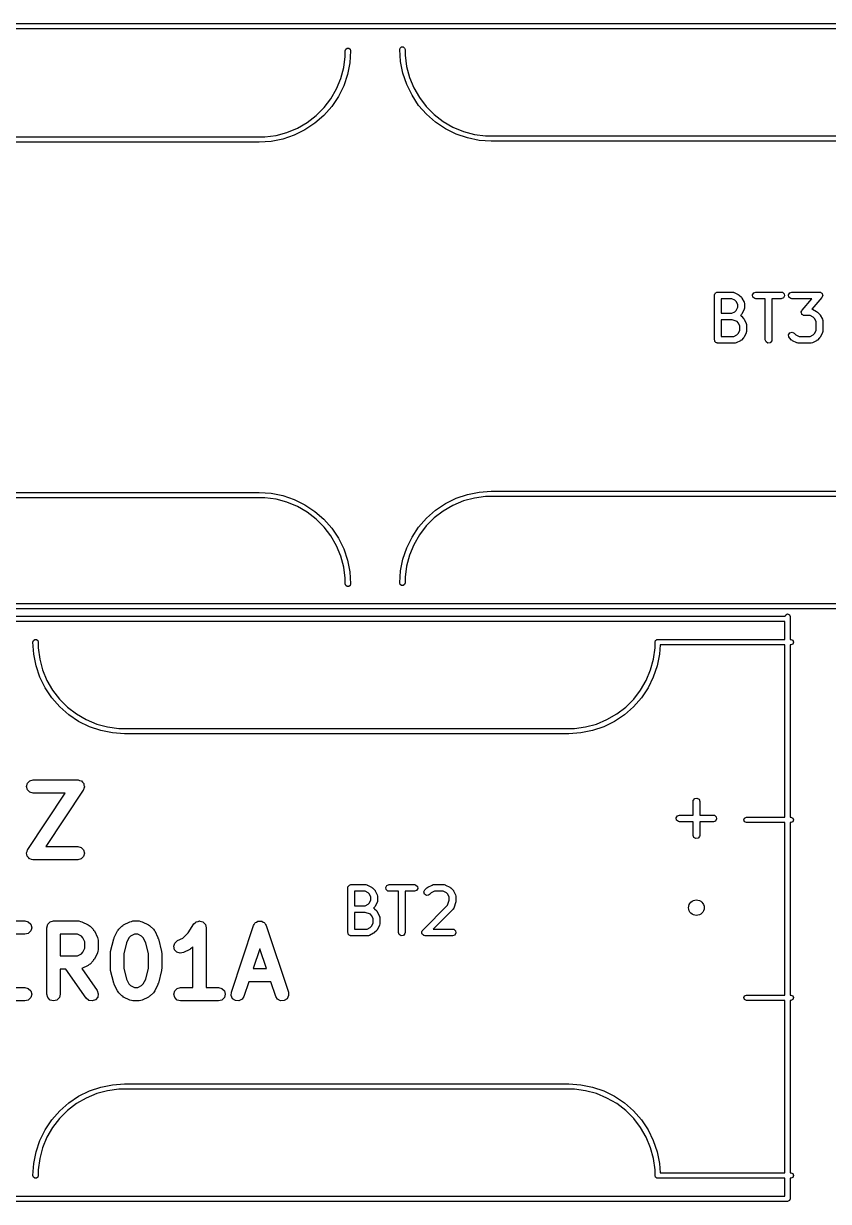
# Model space of a CAD drawing. Extents: x 0.02 to 2.37, y 0.01 to 1.59.
# Drawn here: x 0.753 to 1.466, y 0.54 to 1.583 of the extents above; entities that cross this region are included whole.
import ezdxf

# ---------------------------------------------------------------- set-up
doc = ezdxf.new("R2010")
doc.units = 0
doc.header["$MEASUREMENT"] = 0
doc.layers.add('BLACK', color=7, linetype='CONTINUOUS')

msp = doc.modelspace()

# ---------------------------------------------------------------- linework, layer by layer
at = {"layer": 'BLACK', "linetype": 'CONTINUOUS'}
for p, q in [((0.3475, 1.5833), (1.7525, 1.5833)), ((1.7524, 1.5785), (0.3476, 1.5785)), ((1.0379, 1.5592), (1.0384, 1.5606)), ((1.0379, 1.5542), (1.0379, 1.5592)), ((1.0384, 1.5606), (1.0395, 1.5615)), ((1.0395, 1.5615), (1.041, 1.5615)), ((1.041, 1.5615), (1.0422, 1.5606)), ((1.0426, 1.5592), (1.0419, 1.5486)), ((1.0422, 1.5606), (1.0426, 1.5592)), ((1.0861, 1.5602), (1.0865, 1.5616)), ((1.0868, 1.5496), (1.0861, 1.5602)), ((1.0865, 1.5616), (1.0877, 1.5625)), ((1.0877, 1.5625), (1.0892, 1.5625)), ((1.0892, 1.5625), (1.0904, 1.5616)), ((1.0904, 1.5616), (1.0908, 1.5602)), ((1.0908, 1.5602), (1.0908, 1.5552)), ((1.0908, 1.5552), (1.0921, 1.5453)), ((1.0366, 1.5443), (1.0379, 1.5542)), ((1.0419, 1.5486), (1.0399, 1.5382)), ((1.0889, 1.5392), (1.0868, 1.5496)), ((1.0921, 1.5453), (1.0947, 1.5356)), ((1.0302, 1.5254), (1.034, 1.5346)), ((1.034, 1.5346), (1.0366, 1.5443)), ((1.0399, 1.5382), (1.0365, 1.5282)), ((1.0923, 1.5292), (1.0889, 1.5392)), ((1.0947, 1.5356), (1.0985, 1.5264)), ((1.0252, 1.5167), (1.0302, 1.5254)), ((1.0365, 1.5282), (1.0318, 1.5187)), ((1.097, 1.5197), (1.0923, 1.5292)), ((1.0985, 1.5264), (1.1035, 1.5177)), ((1.0191, 1.5088), (1.0252, 1.5167)), ((1.0318, 1.5187), (1.0259, 1.5098)), ((1.1028, 1.5108), (1.097, 1.5197)), ((1.1035, 1.5177), (1.1096, 1.5098)), ((1.012, 1.5017), (1.0191, 1.5088)), ((1.0259, 1.5098), (1.0189, 1.5019)), ((1.1098, 1.5029), (1.1028, 1.5108)), ((1.1096, 1.5098), (1.1167, 1.5027)), ((1.1178, 1.4959), (1.1098, 1.5029)), ((1.1167, 1.5027), (1.1247, 1.4966)), ((0.9954, 1.4906), (1.0041, 1.4956)), ((1.0109, 1.4949), (1.0021, 1.489)), ((1.0041, 1.4956), (1.012, 1.5017)), ((1.0189, 1.5019), (1.0109, 1.4949)), ((1.1266, 1.49), (1.1178, 1.4959)), ((1.1247, 1.4966), (1.1333, 1.4916)), ((0.5678, 1.4828), (0.9615, 1.4828)), ((0.9615, 1.4828), (0.9665, 1.4828)), ((0.9665, 1.4828), (0.9765, 1.4841)), ((0.9765, 1.4841), (0.9861, 1.4867)), ((0.9926, 1.4843), (0.9825, 1.4809)), ((0.9861, 1.4867), (0.9954, 1.4906)), ((1.0021, 1.489), (0.9926, 1.4843)), ((1.1362, 1.4853), (1.1266, 1.49)), ((1.1333, 1.4916), (1.1426, 1.4877)), ((1.1462, 1.4819), (1.1362, 1.4853)), ((1.1426, 1.4877), (1.1523, 1.4851)), ((1.1566, 1.4798), (1.1462, 1.4819)), ((1.1523, 1.4851), (1.1622, 1.4838)), ((1.1622, 1.4838), (1.1672, 1.4838)), ((1.1672, 1.4838), (1.5609, 1.4838)), ((0.9615, 1.4781), (0.5678, 1.4781)), ((0.9721, 1.4788), (0.9615, 1.4781)), ((0.9825, 1.4809), (0.9721, 1.4788)), ((1.1672, 1.4791), (1.1566, 1.4798)), ((1.5609, 1.4791), (1.1672, 1.4791)), ((1.365, 1.343), (1.3651, 1.3431)), ((1.3651, 1.3428), (1.365, 1.343)), ((1.365, 1.3425), (1.3651, 1.3428)), ((1.365, 1.3031), (1.365, 1.3425)), ((1.3651, 1.3431), (1.3652, 1.3435)), ((1.3652, 1.3435), (1.3657, 1.3441)), ((1.3657, 1.3441), (1.366, 1.3447)), ((1.366, 1.3447), (1.3663, 1.3448)), ((1.3663, 1.3448), (1.3665, 1.345)), ((1.3665, 1.345), (1.3672, 1.3452)), ((1.3672, 1.3452), (1.3679, 1.3454)), ((1.3679, 1.3454), (1.3811, 1.3454)), ((1.3804, 1.3395), (1.3709, 1.3395)), ((1.3709, 1.3395), (1.3709, 1.3267)), ((1.3831, 1.3382), (1.3804, 1.3395)), ((1.3811, 1.3454), (1.3821, 1.3452)), ((1.3821, 1.3452), (1.3822, 1.3451)), ((1.3822, 1.3451), (1.3824, 1.3451)), ((1.3824, 1.3451), (1.3861, 1.3432)), ((1.3843, 1.337), (1.3831, 1.3382)), ((1.3856, 1.3343), (1.3843, 1.337)), ((1.3861, 1.3432), (1.3868, 1.3427)), ((1.3868, 1.3427), (1.3869, 1.3427)), ((1.3869, 1.3427), (1.3888, 1.3408)), ((1.3888, 1.3408), (1.3893, 1.3401)), ((1.3893, 1.3401), (1.3893, 1.34)), ((1.3893, 1.34), (1.3912, 1.3363)), ((1.3912, 1.3363), (1.3915, 1.3353)), ((1.3988, 1.343), (1.3998, 1.3447)), ((1.3991, 1.341), (1.3988, 1.343)), ((1.4007, 1.3397), (1.3991, 1.341)), ((1.3998, 1.3447), (1.4017, 1.3454)), ((1.4017, 1.3395), (1.4007, 1.3397)), ((1.4017, 1.3454), (1.4242, 1.3454)), ((1.41, 1.3395), (1.4017, 1.3395)), ((1.41, 1.3031), (1.41, 1.3395)), ((1.4242, 1.3395), (1.4159, 1.3395)), ((1.4159, 1.3395), (1.4159, 1.3031)), ((1.4242, 1.3454), (1.4252, 1.3452)), ((1.4261, 1.3402), (1.4242, 1.3395)), ((1.4252, 1.3452), (1.4267, 1.3439)), ((1.4271, 1.342), (1.4261, 1.3402)), ((1.4267, 1.3439), (1.4271, 1.342)), ((1.4307, 1.343), (1.4317, 1.3447)), ((1.431, 1.341), (1.4307, 1.343)), ((1.4325, 1.3397), (1.431, 1.341)), ((1.4317, 1.3447), (1.4336, 1.3454)), ((1.4336, 1.3395), (1.4325, 1.3397)), ((1.4336, 1.3454), (1.4579, 1.3454)), ((1.4514, 1.3395), (1.4336, 1.3395)), ((1.4426, 1.3294), (1.4514, 1.3395)), ((1.4602, 1.3405), (1.4512, 1.3303)), ((1.4579, 1.3454), (1.4584, 1.3453)), ((1.4584, 1.3453), (1.4585, 1.3454)), ((1.4585, 1.3454), (1.4586, 1.3453)), ((1.4586, 1.3453), (1.4589, 1.3452)), ((1.4589, 1.3452), (1.4596, 1.3447)), ((1.4596, 1.3447), (1.4602, 1.3443)), ((1.4602, 1.3443), (1.4603, 1.3441)), ((1.4604, 1.3413), (1.4602, 1.3405)), ((1.4603, 1.3441), (1.4605, 1.3439)), ((1.4608, 1.342), (1.4604, 1.3413)), ((1.4605, 1.3439), (1.4606, 1.3432)), ((1.4606, 1.3432), (1.4609, 1.3424)), ((1.4609, 1.3424), (1.4608, 1.3422)), ((1.4608, 1.3422), (1.4608, 1.342)), ((1.3709, 1.3267), (1.3804, 1.3267)), ((1.3804, 1.3267), (1.3831, 1.328)), ((1.3831, 1.328), (1.3843, 1.3292)), ((1.3843, 1.3292), (1.3856, 1.3319)), ((1.3856, 1.3319), (1.3856, 1.3343)), ((1.3888, 1.3254), (1.3879, 1.3245)), ((1.3893, 1.3261), (1.3888, 1.3254)), ((1.3888, 1.3254), (1.3888, 1.3254)), ((1.3912, 1.3299), (1.3893, 1.3261)), ((1.3913, 1.3302), (1.3912, 1.3301)), ((1.3912, 1.3301), (1.3912, 1.3299)), ((1.3915, 1.3312), (1.3913, 1.3302)), ((1.3915, 1.3353), (1.3915, 1.3351)), ((1.3915, 1.3351), (1.3915, 1.335)), ((1.3915, 1.335), (1.3915, 1.3312)), ((1.4419, 1.328), (1.4423, 1.3287)), ((1.4419, 1.3277), (1.4419, 1.328)), ((1.4419, 1.3275), (1.4419, 1.3277)), ((1.4421, 1.3268), (1.4419, 1.3275)), ((1.4423, 1.326), (1.4421, 1.3268)), ((1.4423, 1.3287), (1.4426, 1.3294)), ((1.4424, 1.3258), (1.4423, 1.326)), ((1.4425, 1.3256), (1.4424, 1.3258)), ((1.4432, 1.3252), (1.4425, 1.3256)), ((1.4512, 1.3303), (1.4514, 1.3302)), ((1.4514, 1.3302), (1.4516, 1.3301)), ((1.4516, 1.3301), (1.4518, 1.3301)), ((1.4518, 1.3301), (1.4555, 1.3282)), ((1.4555, 1.3282), (1.4562, 1.3277)), ((1.4562, 1.3277), (1.4563, 1.3277)), ((1.4563, 1.3277), (1.4581, 1.3258)), ((1.4581, 1.3258), (1.4587, 1.3251)), ((1.3806, 1.3208), (1.3709, 1.3208)), ((1.3709, 1.3208), (1.3709, 1.306)), ((1.3851, 1.3193), (1.3806, 1.3208)), ((1.3861, 1.3182), (1.3851, 1.3193)), ((1.3875, 1.3155), (1.3861, 1.3182)), ((1.3875, 1.3113), (1.3875, 1.3155)), ((1.3879, 1.3245), (1.3885, 1.3242)), ((1.3885, 1.3242), (1.3886, 1.324)), ((1.3886, 1.324), (1.3888, 1.3239)), ((1.3888, 1.3239), (1.3907, 1.3221)), ((1.3907, 1.3221), (1.3912, 1.3213)), ((1.3912, 1.3213), (1.3912, 1.3213)), ((1.3912, 1.3213), (1.3931, 1.3175)), ((1.3931, 1.3175), (1.3934, 1.3166)), ((1.3934, 1.3166), (1.3933, 1.3164)), ((1.3933, 1.3164), (1.3934, 1.3162)), ((1.3934, 1.3162), (1.3934, 1.3106)), ((1.4438, 1.3247), (1.4432, 1.3252)), ((1.4441, 1.3246), (1.4438, 1.3247)), ((1.4442, 1.3246), (1.4441, 1.3246)), ((1.4444, 1.3246), (1.4442, 1.3246)), ((1.4448, 1.3245), (1.4444, 1.3246)), ((1.4497, 1.3245), (1.4448, 1.3245)), ((1.4524, 1.3232), (1.4497, 1.3245)), ((1.4536, 1.322), (1.4524, 1.3232)), ((1.455, 1.3193), (1.4536, 1.322)), ((1.455, 1.3113), (1.455, 1.3193)), ((1.4587, 1.3251), (1.4587, 1.325)), ((1.4587, 1.325), (1.4606, 1.3213)), ((1.4606, 1.3213), (1.4609, 1.3203)), ((1.4609, 1.3203), (1.4608, 1.3201)), ((1.4608, 1.3201), (1.4609, 1.32)), ((1.4609, 1.32), (1.4609, 1.3106)), ((1.3709, 1.306), (1.3822, 1.306)), ((1.3822, 1.306), (1.3849, 1.3074)), ((1.3849, 1.3074), (1.3861, 1.3086)), ((1.3861, 1.3086), (1.3875, 1.3113)), ((1.3907, 1.3048), (1.3888, 1.3029)), ((1.3912, 1.3055), (1.3907, 1.3048)), ((1.3907, 1.3048), (1.3907, 1.3048)), ((1.3931, 1.3093), (1.3912, 1.3055)), ((1.3932, 1.3096), (1.3931, 1.3094)), ((1.3931, 1.3094), (1.3931, 1.3093)), ((1.3934, 1.3106), (1.3932, 1.3096)), ((1.4307, 1.3076), (1.4319, 1.3093)), ((1.4309, 1.3056), (1.4307, 1.3076)), ((1.4315, 1.3048), (1.4309, 1.3056)), ((1.4333, 1.3029), (1.4315, 1.3048)), ((1.4319, 1.3093), (1.4338, 1.3098)), ((1.4338, 1.3098), (1.4356, 1.3089)), ((1.4356, 1.3089), (1.4372, 1.3074)), ((1.4372, 1.3074), (1.4399, 1.306)), ((1.4399, 1.306), (1.4497, 1.306)), ((1.4497, 1.306), (1.4524, 1.3074)), ((1.4524, 1.3074), (1.4536, 1.3086)), ((1.4536, 1.3086), (1.455, 1.3113)), ((1.4581, 1.3048), (1.4563, 1.3029)), ((1.4582, 1.3048), (1.4581, 1.3048)), ((1.4587, 1.3055), (1.4582, 1.3048)), ((1.4606, 1.3093), (1.4587, 1.3055)), ((1.4607, 1.3096), (1.4606, 1.3094)), ((1.4606, 1.3094), (1.4606, 1.3093)), ((1.4609, 1.3106), (1.4607, 1.3096)), ((1.3653, 1.3024), (1.365, 1.3031)), ((1.3654, 1.3016), (1.3653, 1.3024)), ((1.3656, 1.3014), (1.3654, 1.3016)), ((1.3657, 1.3012), (1.3656, 1.3014)), ((1.3663, 1.3008), (1.3657, 1.3012)), ((1.3669, 1.3003), (1.3663, 1.3008)), ((1.3673, 1.3003), (1.3669, 1.3003)), ((1.3674, 1.3002), (1.3673, 1.3003)), ((1.3676, 1.3002), (1.3674, 1.3002)), ((1.3679, 1.3001), (1.3676, 1.3002)), ((1.3829, 1.3001), (1.3679, 1.3001)), ((1.3831, 1.3002), (1.3829, 1.3001)), ((1.3833, 1.3002), (1.3831, 1.3002)), ((1.3843, 1.3005), (1.3833, 1.3002)), ((1.388, 1.3023), (1.3843, 1.3005)), ((1.3881, 1.3024), (1.388, 1.3023)), ((1.3888, 1.3029), (1.3881, 1.3024)), ((1.4107, 1.3012), (1.41, 1.3031)), ((1.4124, 1.3002), (1.4107, 1.3012)), ((1.4144, 1.3005), (1.4124, 1.3002)), ((1.4157, 1.3021), (1.4144, 1.3005)), ((1.4159, 1.3031), (1.4157, 1.3021)), ((1.4334, 1.3029), (1.4333, 1.3029)), ((1.4341, 1.3023), (1.4334, 1.3029)), ((1.4379, 1.3005), (1.4341, 1.3023)), ((1.438, 1.3004), (1.4379, 1.3005)), ((1.4382, 1.3003), (1.438, 1.3004)), ((1.4392, 1.3001), (1.4382, 1.3003)), ((1.4504, 1.3001), (1.4392, 1.3001)), ((1.4506, 1.3002), (1.4504, 1.3001)), ((1.4508, 1.3002), (1.4506, 1.3002)), ((1.4518, 1.3005), (1.4508, 1.3002)), ((1.4555, 1.3023), (1.4518, 1.3005)), ((1.4563, 1.3029), (1.4555, 1.3024)), ((1.4555, 1.3024), (1.4555, 1.3023)), ((1.1566, 1.1682), (1.1672, 1.1689)), ((1.1672, 1.1689), (1.5609, 1.1689)), ((0.5678, 1.1679), (0.9615, 1.1679)), ((0.9615, 1.1632), (0.5678, 1.1632)), ((0.9615, 1.1679), (0.9721, 1.1672)), ((0.9665, 1.1632), (0.9615, 1.1632)), ((0.9765, 1.1619), (0.9665, 1.1632)), ((0.9721, 1.1672), (0.9825, 1.1651)), ((0.9861, 1.1593), (0.9765, 1.1619)), ((0.9825, 1.1651), (0.9926, 1.1617)), ((0.9954, 1.1554), (0.9861, 1.1593)), ((0.9926, 1.1617), (1.0021, 1.157)), ((1.1266, 1.158), (1.1362, 1.1627)), ((1.1426, 1.1603), (1.1333, 1.1564)), ((1.1362, 1.1627), (1.1462, 1.1661)), ((1.1523, 1.1629), (1.1426, 1.1603)), ((1.1462, 1.1661), (1.1566, 1.1682)), ((1.1622, 1.1642), (1.1523, 1.1629)), ((1.1672, 1.1642), (1.1622, 1.1642)), ((1.5609, 1.1642), (1.1672, 1.1642)), ((1.0041, 1.1504), (0.9954, 1.1554)), ((1.0021, 1.157), (1.0109, 1.1511)), ((1.012, 1.1443), (1.0041, 1.1504)), ((1.0109, 1.1511), (1.0189, 1.1441)), ((1.1098, 1.1451), (1.1178, 1.1521)), ((1.1247, 1.1514), (1.1167, 1.1453)), ((1.1178, 1.1521), (1.1266, 1.158)), ((1.1333, 1.1564), (1.1247, 1.1514)), ((1.0191, 1.1372), (1.012, 1.1443)), ((1.0189, 1.1441), (1.0259, 1.1362)), ((1.1028, 1.1372), (1.1098, 1.1451)), ((1.1096, 1.1382), (1.1035, 1.1303)), ((1.1167, 1.1453), (1.1096, 1.1382)), ((1.0252, 1.1293), (1.0191, 1.1372)), ((1.0302, 1.1206), (1.0252, 1.1293)), ((1.0259, 1.1362), (1.0318, 1.1273)), ((1.0318, 1.1273), (1.0365, 1.1178)), ((1.0923, 1.1188), (1.097, 1.1283)), ((1.097, 1.1283), (1.1028, 1.1372)), ((1.1035, 1.1303), (1.0985, 1.1216)), ((1.034, 1.1114), (1.0302, 1.1206)), ((1.0365, 1.1178), (1.0399, 1.1078)), ((1.0889, 1.1088), (1.0923, 1.1188)), ((1.0985, 1.1216), (1.0947, 1.1124)), ((1.0366, 1.1017), (1.034, 1.1114)), ((1.0399, 1.1078), (1.0419, 1.0974)), ((1.0868, 1.0984), (1.0889, 1.1088)), ((1.0947, 1.1124), (1.0921, 1.1027)), ((1.0379, 1.0918), (1.0366, 1.1017)), ((1.0419, 1.0974), (1.0426, 1.0868)), ((1.0861, 1.0878), (1.0868, 1.0984)), ((1.0921, 1.1027), (1.0908, 1.0928)), ((1.0379, 1.0868), (1.0379, 1.0918)), ((1.0384, 1.0854), (1.0379, 1.0868)), ((1.0395, 1.0845), (1.0384, 1.0854)), ((1.0422, 1.0854), (1.041, 1.0845)), ((1.0426, 1.0868), (1.0422, 1.0854)), ((1.0865, 1.0864), (1.0861, 1.0878)), ((1.0877, 1.0855), (1.0865, 1.0864)), ((1.0892, 1.0855), (1.0877, 1.0855)), ((1.0904, 1.0864), (1.0892, 1.0855)), ((1.0908, 1.0878), (1.0904, 1.0864)), ((1.0908, 1.0928), (1.0908, 1.0878)), ((1.041, 1.0845), (1.0395, 1.0845)), ((1.7547, 1.0648), (0.3453, 1.0648)), ((0.3476, 1.0695), (1.7524, 1.0695)), ((0.0225, 1.0583), (1.4275, 1.0583)), ((1.4275, 1.0583), (1.4281, 1.0595)), ((1.4281, 1.0595), (1.4297, 1.0602)), ((1.4297, 1.0602), (1.4314, 1.0595)), ((1.4314, 1.0595), (1.4321, 1.0579)), ((1.4321, 1.0579), (1.4321, 1.0376)), ((1.4274, 1.0535), (0.0226, 1.0535)), ((1.4274, 1.0376), (1.4274, 1.0535)), ((0.7611, 1.0352), (0.7615, 1.0366)), ((0.7618, 1.0246), (0.7611, 1.0352)), ((0.7615, 1.0366), (0.7627, 1.0375)), ((0.7627, 1.0375), (0.7642, 1.0375)), ((0.7642, 1.0375), (0.7654, 1.0366)), ((0.7654, 1.0366), (0.7658, 1.0352)), ((0.7658, 1.0352), (0.7658, 1.0302)), ((1.3123, 1.0352), (1.3127, 1.0366)), ((1.3123, 1.0302), (1.3123, 1.0352)), ((1.3127, 1.0366), (1.3129, 1.0367)), ((1.3129, 1.0367), (1.313, 1.0369)), ((1.313, 1.0369), (1.3133, 1.037)), ((1.3133, 1.037), (1.3139, 1.0375)), ((1.3139, 1.0375), (1.3144, 1.0375)), ((1.3144, 1.0375), (1.3146, 1.0376)), ((1.3146, 1.0376), (1.4274, 1.0376)), ((1.4321, 1.0376), (1.4327, 1.0376)), ((1.4327, 1.0376), (1.4344, 1.0369)), ((1.4344, 1.0336), (1.4327, 1.0329)), ((1.4344, 1.0369), (1.4351, 1.0352)), ((1.4351, 1.0352), (1.4344, 1.0336)), ((0.7639, 1.0142), (0.7618, 1.0246)), ((0.7658, 1.0302), (0.7671, 1.0203)), ((1.311, 1.0203), (1.3123, 1.0302)), ((1.3163, 1.0246), (1.3142, 1.0142)), ((1.3168, 1.0329), (1.3163, 1.0246)), ((1.4274, 1.0329), (1.3168, 1.0329)), ((1.4274, 0.8801), (1.4274, 1.0329)), ((1.4327, 1.0329), (1.4321, 1.0329)), ((1.4321, 1.0329), (1.4321, 0.8801)), ((0.7673, 1.0042), (0.7639, 1.0142)), ((0.7671, 1.0203), (0.7697, 1.0106)), ((1.3084, 1.0106), (1.311, 1.0203)), ((1.3142, 1.0142), (1.3108, 1.0042)), ((0.772, 0.9947), (0.7673, 1.0042)), ((0.7697, 1.0106), (0.7735, 1.0014)), ((1.3045, 1.0014), (1.3084, 1.0106)), ((1.3108, 1.0042), (1.3061, 0.9947)), ((0.7778, 0.9858), (0.772, 0.9947)), ((0.7735, 1.0014), (0.7785, 0.9927)), ((0.7785, 0.9927), (0.7846, 0.9848)), ((1.2934, 0.9848), (1.2995, 0.9927)), ((1.2995, 0.9927), (1.3045, 1.0014)), ((1.3061, 0.9947), (1.3002, 0.9858)), ((0.7848, 0.9779), (0.7778, 0.9858)), ((0.7846, 0.9848), (0.7917, 0.9777)), ((1.2864, 0.9777), (1.2934, 0.9848)), ((1.3002, 0.9858), (1.2932, 0.9779)), ((0.7928, 0.9709), (0.7848, 0.9779)), ((0.7917, 0.9777), (0.7997, 0.9716)), ((0.8016, 0.965), (0.7928, 0.9709)), ((0.7997, 0.9716), (0.8083, 0.9666)), ((1.2697, 0.9666), (1.2784, 0.9716)), ((1.2853, 0.9709), (1.2764, 0.965)), ((1.2784, 0.9716), (1.2864, 0.9777)), ((1.2932, 0.9779), (1.2853, 0.9709)), ((0.8112, 0.9603), (0.8016, 0.965)), ((0.8083, 0.9666), (0.8176, 0.9627)), ((0.8212, 0.9569), (0.8112, 0.9603)), ((0.8176, 0.9627), (0.8273, 0.9601)), ((0.8273, 0.9601), (0.8372, 0.9588)), ((1.2409, 0.9588), (1.2508, 0.9601)), ((1.2508, 0.9601), (1.2605, 0.9627)), ((1.2669, 0.9603), (1.2569, 0.9569)), ((1.2605, 0.9627), (1.2697, 0.9666)), ((1.2764, 0.965), (1.2669, 0.9603)), ((0.8316, 0.9548), (0.8212, 0.9569)), ((0.8422, 0.9541), (0.8316, 0.9548)), ((0.8372, 0.9588), (0.8422, 0.9588)), ((0.8422, 0.9588), (1.2359, 0.9588)), ((1.2359, 0.9541), (0.8422, 0.9541)), ((1.2359, 0.9588), (1.2409, 0.9588)), ((1.2465, 0.9548), (1.2359, 0.9541)), ((1.2569, 0.9569), (1.2465, 0.9548)), ((0.7555, 0.9073), (0.7563, 0.9103)), ((0.7563, 0.9103), (0.7584, 0.9125)), ((0.7584, 0.9125), (0.7614, 0.9133)), ((0.7614, 0.9133), (0.8008, 0.9133)), ((0.8008, 0.9133), (0.8009, 0.9132)), ((0.8009, 0.9132), (0.8011, 0.9132)), ((0.8011, 0.9132), (0.8024, 0.9128)), ((0.8024, 0.9128), (0.8037, 0.9125)), ((0.8037, 0.9125), (0.8039, 0.9123)), ((0.8039, 0.9123), (0.804, 0.9123)), ((0.804, 0.9123), (0.8049, 0.9113)), ((0.8049, 0.9113), (0.8059, 0.9103)), ((0.8059, 0.9103), (0.8059, 0.9101)), ((0.8059, 0.9101), (0.8061, 0.91)), ((0.8061, 0.91), (0.8063, 0.9086)), ((0.8063, 0.9086), (0.8067, 0.9073)), ((0.7563, 0.9044), (0.7555, 0.9073)), ((0.7584, 0.9022), (0.7563, 0.9044)), ((0.7565, 0.8516), (0.7897, 0.9014)), ((0.7614, 0.9014), (0.7584, 0.9022)), ((0.7897, 0.9014), (0.7614, 0.9014)), ((0.8057, 0.9041), (0.7724, 0.8542)), ((0.8059, 0.9044), (0.8057, 0.9043)), ((0.8057, 0.9043), (0.8057, 0.9041)), ((0.8062, 0.9057), (0.8059, 0.9044)), ((0.8067, 0.907), (0.8062, 0.9057)), ((0.8067, 0.9073), (0.8066, 0.9072)), ((0.8066, 0.9072), (0.8067, 0.907)), ((1.346, 0.8941), (1.3462, 0.8951)), ((1.346, 0.882), (1.346, 0.8941)), ((1.3462, 0.8951), (1.3475, 0.8966)), ((1.3475, 0.8966), (1.3495, 0.897)), ((1.3495, 0.897), (1.3513, 0.896)), ((1.3513, 0.896), (1.352, 0.8941)), ((1.352, 0.8941), (1.352, 0.882)), ((1.3311, 0.8796), (1.3321, 0.8814)), ((1.3314, 0.8776), (1.3311, 0.8796)), ((1.333, 0.8763), (1.3314, 0.8776)), ((1.3321, 0.8814), (1.334, 0.882)), ((1.334, 0.882), (1.346, 0.882)), ((1.352, 0.882), (1.364, 0.882)), ((1.364, 0.882), (1.365, 0.8819)), ((1.3659, 0.8768), (1.364, 0.8761)), ((1.365, 0.8819), (1.3666, 0.8806)), ((1.3669, 0.8786), (1.3659, 0.8768)), ((1.3666, 0.8806), (1.3669, 0.8786)), ((1.391, 0.8777), (1.3917, 0.8794)), ((1.3917, 0.8761), (1.391, 0.8777)), ((1.3917, 0.8794), (1.3934, 0.8801)), ((1.3934, 0.8801), (1.4274, 0.8801)), ((1.4321, 0.8801), (1.4327, 0.8801)), ((1.4327, 0.8801), (1.4344, 0.8794)), ((1.4344, 0.8794), (1.4351, 0.8777)), ((1.4351, 0.8777), (1.4344, 0.8761)), ((1.334, 0.8761), (1.333, 0.8763)), ((1.346, 0.8761), (1.334, 0.8761)), ((1.346, 0.8641), (1.346, 0.8761)), ((1.364, 0.8761), (1.352, 0.8761)), ((1.352, 0.8761), (1.352, 0.8641)), ((1.3934, 0.8754), (1.3917, 0.8761)), ((1.4274, 0.8754), (1.3934, 0.8754)), ((1.4274, 0.7226), (1.4274, 0.8754)), ((1.4327, 0.8754), (1.4321, 0.8754)), ((1.4321, 0.8754), (1.4321, 0.7226)), ((1.4344, 0.8761), (1.4327, 0.8754)), ((1.3467, 0.8622), (1.346, 0.8641)), ((1.3485, 0.8612), (1.3467, 0.8622)), ((1.3505, 0.8615), (1.3485, 0.8612)), ((1.3518, 0.8631), (1.3505, 0.8615)), ((1.352, 0.8641), (1.3518, 0.8631)), ((0.7555, 0.8487), (0.7559, 0.8499)), ((0.7555, 0.8485), (0.7555, 0.8487)), ((0.7555, 0.8483), (0.7555, 0.8485)), ((0.7558, 0.847), (0.7555, 0.8483)), ((0.7561, 0.8457), (0.7558, 0.847)), ((0.7559, 0.8499), (0.7563, 0.8512)), ((0.7562, 0.8455), (0.7561, 0.8457)), ((0.7563, 0.8453), (0.7562, 0.8455)), ((0.7563, 0.8512), (0.7564, 0.8514)), ((0.7572, 0.8444), (0.7563, 0.8453)), ((0.7564, 0.8514), (0.7565, 0.8516)), ((0.7724, 0.8542), (0.8008, 0.8542)), ((0.8008, 0.8542), (0.8037, 0.8534)), ((0.8037, 0.8534), (0.8059, 0.8512)), ((0.8059, 0.8453), (0.8037, 0.8432)), ((0.8059, 0.8512), (0.8067, 0.8483)), ((0.8067, 0.8483), (0.8059, 0.8453)), ((0.7581, 0.8434), (0.7572, 0.8444)), ((0.7583, 0.8433), (0.7581, 0.8434)), ((0.7584, 0.8432), (0.7583, 0.8433)), ((0.7597, 0.8428), (0.7584, 0.8432)), ((0.761, 0.8424), (0.7597, 0.8428)), ((0.7612, 0.8424), (0.761, 0.8424)), ((0.7614, 0.8424), (0.7612, 0.8424)), ((0.8008, 0.8424), (0.7614, 0.8424)), ((0.8037, 0.8432), (0.8008, 0.8424)), ((1.04, 0.818), (1.0401, 0.8181)), ((1.0401, 0.8178), (1.04, 0.818)), ((1.04, 0.8175), (1.0401, 0.8178)), ((1.04, 0.7781), (1.04, 0.8175)), ((1.0401, 0.8181), (1.0402, 0.8185)), ((1.0402, 0.8185), (1.0407, 0.8191)), ((1.0407, 0.8191), (1.041, 0.8197)), ((1.041, 0.8197), (1.0413, 0.8198)), ((1.0413, 0.8198), (1.0415, 0.82)), ((1.0415, 0.82), (1.0422, 0.8202)), ((1.0422, 0.8202), (1.0429, 0.8204)), ((1.0429, 0.8204), (1.0561, 0.8204)), ((1.0554, 0.8145), (1.0459, 0.8145)), ((1.0459, 0.8145), (1.0459, 0.8017)), ((1.0581, 0.8132), (1.0554, 0.8145)), ((1.0561, 0.8204), (1.0571, 0.8202)), ((1.0571, 0.8202), (1.0572, 0.8201)), ((1.0572, 0.8201), (1.0574, 0.8201)), ((1.0574, 0.8201), (1.0611, 0.8182)), ((1.0611, 0.8182), (1.0618, 0.8177)), ((1.0618, 0.8177), (1.0619, 0.8177)), ((1.0619, 0.8177), (1.0638, 0.8158)), ((1.0638, 0.8158), (1.0643, 0.8151)), ((1.0643, 0.8151), (1.0643, 0.815)), ((1.0643, 0.815), (1.0662, 0.8113)), ((1.0738, 0.818), (1.0748, 0.8197)), ((1.0741, 0.816), (1.0738, 0.818)), ((1.0757, 0.8147), (1.0741, 0.816)), ((1.0748, 0.8197), (1.0767, 0.8204)), ((1.0767, 0.8145), (1.0757, 0.8147)), ((1.0767, 0.8204), (1.0992, 0.8204)), ((1.085, 0.8145), (1.0767, 0.8145)), ((1.085, 0.7781), (1.085, 0.8145)), ((1.0992, 0.8145), (1.0909, 0.8145)), ((1.0909, 0.8145), (1.0909, 0.7781)), ((1.0992, 0.8204), (1.1002, 0.8202)), ((1.1011, 0.8152), (1.0992, 0.8145)), ((1.1002, 0.8202), (1.1017, 0.8189)), ((1.1021, 0.817), (1.1011, 0.8152)), ((1.1017, 0.8189), (1.1021, 0.817)), ((1.1075, 0.814), (1.1083, 0.8158)), ((1.108, 0.812), (1.1075, 0.814)), ((1.1083, 0.8158), (1.1102, 0.8177)), ((1.1102, 0.8177), (1.1109, 0.8182)), ((1.1109, 0.8182), (1.111, 0.8182)), ((1.111, 0.8182), (1.1147, 0.8201)), ((1.1168, 0.8145), (1.1141, 0.8132)), ((1.1147, 0.8201), (1.1157, 0.8204)), ((1.1157, 0.8204), (1.1159, 0.8204)), ((1.1159, 0.8204), (1.1161, 0.8204)), ((1.1161, 0.8204), (1.1254, 0.8204)), ((1.1247, 0.8145), (1.1168, 0.8145)), ((1.1274, 0.8132), (1.1247, 0.8145)), ((1.1254, 0.8204), (1.1264, 0.8202)), ((1.1264, 0.8202), (1.1266, 0.8201)), ((1.1266, 0.8201), (1.1268, 0.8201)), ((1.1268, 0.8201), (1.1305, 0.8182)), ((1.1305, 0.8182), (1.1312, 0.8177)), ((1.1312, 0.8177), (1.1313, 0.8177)), ((1.1313, 0.8177), (1.1331, 0.8158)), ((1.1331, 0.8158), (1.1337, 0.8151)), ((1.1337, 0.8151), (1.1337, 0.815)), ((1.1337, 0.815), (1.1356, 0.8113)), ((1.0593, 0.812), (1.0581, 0.8132)), ((1.0581, 0.803), (1.0593, 0.8042)), ((1.0606, 0.8093), (1.0593, 0.812)), ((1.0593, 0.8042), (1.0606, 0.8069)), ((1.0606, 0.8069), (1.0606, 0.8093)), ((1.0662, 0.8049), (1.0643, 0.8011)), ((1.0662, 0.8113), (1.0665, 0.8103)), ((1.0663, 0.8052), (1.0662, 0.8051)), ((1.0662, 0.8051), (1.0662, 0.8049)), ((1.0665, 0.8062), (1.0663, 0.8052)), ((1.0665, 0.8103), (1.0665, 0.8101)), ((1.0665, 0.8101), (1.0665, 0.81)), ((1.0665, 0.81), (1.0665, 0.8062)), ((1.1097, 0.8109), (1.108, 0.812)), ((1.1117, 0.811), (1.1097, 0.8109)), ((1.1125, 0.8116), (1.1117, 0.811)), ((1.1141, 0.8132), (1.1125, 0.8116)), ((1.1286, 0.812), (1.1274, 0.8132)), ((1.1285, 0.8022), (1.13, 0.8067)), ((1.13, 0.8093), (1.1286, 0.812)), ((1.13, 0.8067), (1.13, 0.8093)), ((1.1357, 0.8053), (1.1339, 0.7997)), ((1.1356, 0.8113), (1.1359, 0.8103)), ((1.1359, 0.8062), (1.1357, 0.8053)), ((1.1357, 0.8053), (1.1357, 0.8053)), ((1.1359, 0.8103), (1.1358, 0.8101)), ((1.1358, 0.8101), (1.1359, 0.81)), ((1.1359, 0.81), (1.1359, 0.8062)), ((1.0459, 0.8017), (1.0554, 0.8017)), ((1.0556, 0.7958), (1.0459, 0.7958)), ((1.0459, 0.7958), (1.0459, 0.781)), ((1.0554, 0.8017), (1.0581, 0.803)), ((1.0601, 0.7943), (1.0556, 0.7958)), ((1.0611, 0.7932), (1.0601, 0.7943)), ((1.0625, 0.7905), (1.0611, 0.7932)), ((1.0638, 0.8004), (1.0629, 0.7995)), ((1.0629, 0.7995), (1.0635, 0.7992)), ((1.0635, 0.7992), (1.0636, 0.799)), ((1.0636, 0.799), (1.0638, 0.7989)), ((1.0643, 0.8011), (1.0638, 0.8004)), ((1.0638, 0.8004), (1.0638, 0.8004)), ((1.0638, 0.7989), (1.0657, 0.7971)), ((1.0657, 0.7971), (1.0662, 0.7963)), ((1.0662, 0.7963), (1.0662, 0.7963)), ((1.0662, 0.7963), (1.0681, 0.7925)), ((1.1065, 0.7802), (1.1285, 0.8022)), ((1.1331, 0.7985), (1.1157, 0.781)), ((1.1332, 0.7987), (1.1331, 0.7985)), ((1.1334, 0.7988), (1.1332, 0.7987)), ((1.1339, 0.7997), (1.1334, 0.7988)), ((0.7259, 0.7883), (0.754, 0.7883)), ((0.754, 0.7883), (0.757, 0.7875)), ((0.757, 0.7875), (0.7592, 0.7853)), ((0.7592, 0.7853), (0.76, 0.7823)), ((0.7735, 0.7823), (0.7742, 0.7853)), ((0.7742, 0.7853), (0.7764, 0.7875)), ((0.7764, 0.7875), (0.7794, 0.7883)), ((0.7794, 0.7883), (0.8019, 0.7883)), ((0.8019, 0.7883), (0.8032, 0.7879)), ((0.8032, 0.7879), (0.8045, 0.7876)), ((0.8045, 0.7876), (0.8101, 0.7848)), ((0.8101, 0.7848), (0.8108, 0.7842)), ((0.8108, 0.7842), (0.8117, 0.7837)), ((0.8117, 0.7837), (0.8145, 0.7809)), ((0.8371, 0.7809), (0.8399, 0.7837)), ((0.8399, 0.7837), (0.8407, 0.7842)), ((0.8407, 0.7842), (0.8414, 0.7848)), ((0.8414, 0.7848), (0.847, 0.7876)), ((0.847, 0.7876), (0.8484, 0.7879)), ((0.8484, 0.7879), (0.8497, 0.7883)), ((0.8497, 0.7883), (0.8553, 0.7883)), ((0.8553, 0.7883), (0.8566, 0.7879)), ((0.8566, 0.7879), (0.8579, 0.7876)), ((0.8579, 0.7876), (0.8636, 0.7848)), ((0.8636, 0.7848), (0.8643, 0.7842)), ((0.8643, 0.7842), (0.8651, 0.7837)), ((0.8651, 0.7837), (0.8679, 0.7809)), ((0.8985, 0.7777), (0.9038, 0.7856)), ((0.9038, 0.7856), (0.9048, 0.7865)), ((0.9048, 0.7865), (0.9058, 0.7875)), ((0.9058, 0.7875), (0.906, 0.7875)), ((0.906, 0.7875), (0.9061, 0.7876)), ((0.9061, 0.7876), (0.9074, 0.7879)), ((0.9074, 0.7879), (0.9087, 0.7883)), ((0.9087, 0.7883), (0.9089, 0.7882)), ((0.9089, 0.7882), (0.9091, 0.7882)), ((0.9091, 0.7882), (0.9104, 0.7878)), ((0.9104, 0.7878), (0.9117, 0.7875)), ((0.9117, 0.7875), (0.9118, 0.7873)), ((0.9118, 0.7873), (0.912, 0.7873)), ((0.912, 0.7873), (0.9129, 0.7863)), ((0.9129, 0.7863), (0.9138, 0.7853)), ((0.9138, 0.7853), (0.9139, 0.7851)), ((0.9139, 0.7851), (0.914, 0.785)), ((0.914, 0.785), (0.9143, 0.7836)), ((0.9143, 0.7836), (0.9146, 0.7823)), ((0.9369, 0.7252), (0.9565, 0.7842)), ((0.9565, 0.7842), (0.9572, 0.7852)), ((0.9572, 0.7852), (0.9577, 0.7863)), ((0.9577, 0.7863), (0.958, 0.7865)), ((0.958, 0.7865), (0.9582, 0.7868)), ((0.9582, 0.7868), (0.9593, 0.7873)), ((0.9593, 0.7873), (0.9603, 0.788)), ((0.9603, 0.788), (0.9606, 0.788)), ((0.9606, 0.788), (0.961, 0.7881)), ((0.961, 0.7881), (0.9621, 0.7881)), ((0.9621, 0.7881), (0.9633, 0.7881)), ((0.9633, 0.7881), (0.9637, 0.788)), ((0.9637, 0.788), (0.964, 0.788)), ((0.964, 0.788), (0.965, 0.7873)), ((0.965, 0.7873), (0.9661, 0.7868)), ((0.9661, 0.7868), (0.9663, 0.7865)), ((0.9663, 0.7865), (0.9666, 0.7863)), ((0.9666, 0.7863), (0.9671, 0.7852)), ((0.9671, 0.7852), (0.9678, 0.7842)), ((0.9678, 0.7842), (0.9874, 0.7252)), ((1.0599, 0.7824), (1.0611, 0.7836)), ((1.0611, 0.7836), (1.0625, 0.7863)), ((1.0625, 0.7863), (1.0625, 0.7905)), ((1.0681, 0.7843), (1.0662, 0.7805)), ((1.0681, 0.7925), (1.0684, 0.7916)), ((1.0682, 0.7846), (1.0681, 0.7844)), ((1.0681, 0.7844), (1.0681, 0.7843)), ((1.0684, 0.7856), (1.0682, 0.7846)), ((1.0684, 0.7916), (1.0683, 0.7914)), ((1.0683, 0.7914), (1.0684, 0.7912)), ((1.0684, 0.7912), (1.0684, 0.7856)), ((0.754, 0.7764), (0.7318, 0.7764)), ((0.757, 0.7772), (0.754, 0.7764)), ((0.7592, 0.7794), (0.757, 0.7772)), ((0.76, 0.7823), (0.7592, 0.7794)), ((0.7735, 0.7233), (0.7735, 0.7823)), ((0.8005, 0.7764), (0.7853, 0.7764)), ((0.7853, 0.7764), (0.7853, 0.7573)), ((0.804, 0.7747), (0.8005, 0.7764)), ((0.8054, 0.7732), (0.804, 0.7747)), ((0.8072, 0.7697), (0.8054, 0.7732)), ((0.8145, 0.7809), (0.8149, 0.7801)), ((0.8149, 0.7801), (0.8156, 0.7794)), ((0.8156, 0.7794), (0.8184, 0.7737)), ((0.8184, 0.7737), (0.8187, 0.7724)), ((0.8187, 0.7724), (0.819, 0.7711)), ((0.8299, 0.7613), (0.8327, 0.7725)), ((0.8327, 0.7725), (0.833, 0.7731)), ((0.833, 0.7731), (0.8331, 0.7737)), ((0.8331, 0.7737), (0.8359, 0.7794)), ((0.8359, 0.7794), (0.8366, 0.7801)), ((0.8366, 0.7801), (0.8371, 0.7809)), ((0.8461, 0.7732), (0.844, 0.769)), ((0.8475, 0.7747), (0.8461, 0.7732)), ((0.8511, 0.7764), (0.8475, 0.7747)), ((0.8539, 0.7764), (0.8511, 0.7764)), ((0.8574, 0.7747), (0.8539, 0.7764)), ((0.8589, 0.7732), (0.8574, 0.7747)), ((0.861, 0.769), (0.8589, 0.7732)), ((0.8679, 0.7809), (0.8684, 0.7801)), ((0.8684, 0.7801), (0.869, 0.7794)), ((0.869, 0.7794), (0.8718, 0.7737)), ((0.8718, 0.7737), (0.8719, 0.7731)), ((0.8719, 0.7731), (0.8723, 0.7725)), ((0.8723, 0.7725), (0.8751, 0.7613)), ((0.8892, 0.7708), (0.894, 0.7731)), ((0.894, 0.7731), (0.8985, 0.7777)), ((0.9146, 0.7823), (0.9146, 0.7292)), ((1.0403, 0.7774), (1.04, 0.7781)), ((1.0404, 0.7766), (1.0403, 0.7774)), ((1.0406, 0.7764), (1.0404, 0.7766)), ((1.0407, 0.7762), (1.0406, 0.7764)), ((1.0413, 0.7758), (1.0407, 0.7762)), ((1.0419, 0.7753), (1.0413, 0.7758)), ((1.0423, 0.7753), (1.0419, 0.7753)), ((1.0424, 0.7752), (1.0423, 0.7753)), ((1.0426, 0.7752), (1.0424, 0.7752)), ((1.0429, 0.7751), (1.0426, 0.7752)), ((1.0579, 0.7751), (1.0429, 0.7751)), ((1.0459, 0.781), (1.0572, 0.781)), ((1.0572, 0.781), (1.0599, 0.7824)), ((1.0581, 0.7752), (1.0579, 0.7751)), ((1.0583, 0.7752), (1.0581, 0.7752)), ((1.0593, 0.7755), (1.0583, 0.7752)), ((1.063, 0.7773), (1.0593, 0.7755)), ((1.0631, 0.7774), (1.063, 0.7773)), ((1.0638, 0.7779), (1.0631, 0.7774)), ((1.0657, 0.7798), (1.0638, 0.7779)), ((1.0662, 0.7805), (1.0657, 0.7798)), ((1.0657, 0.7798), (1.0657, 0.7798)), ((1.0857, 0.7762), (1.085, 0.7781)), ((1.0874, 0.7752), (1.0857, 0.7762)), ((1.0894, 0.7755), (1.0874, 0.7752)), ((1.0907, 0.7771), (1.0894, 0.7755)), ((1.0909, 0.7781), (1.0907, 0.7771)), ((1.1056, 0.7784), (1.1057, 0.7785)), ((1.1058, 0.7775), (1.1056, 0.7784)), ((1.1057, 0.7786), (1.1061, 0.7794)), ((1.1057, 0.7785), (1.1057, 0.7786)), ((1.106, 0.7766), (1.1058, 0.7775)), ((1.1061, 0.7765), (1.106, 0.7766)), ((1.1061, 0.7794), (1.1065, 0.7802)), ((1.1061, 0.7764), (1.1061, 0.7765)), ((1.1069, 0.7759), (1.1061, 0.7764)), ((1.1075, 0.7753), (1.1069, 0.7759)), ((1.1077, 0.7753), (1.1075, 0.7753)), ((1.1078, 0.7752), (1.1077, 0.7753)), ((1.1079, 0.7753), (1.1078, 0.7752)), ((1.1086, 0.7751), (1.1079, 0.7753)), ((1.1329, 0.7751), (1.1086, 0.7751)), ((1.1157, 0.781), (1.1329, 0.781)), ((1.1329, 0.781), (1.1339, 0.7809)), ((1.1348, 0.7758), (1.1329, 0.7751)), ((1.1339, 0.7809), (1.1355, 0.7796)), ((1.1358, 0.7776), (1.1348, 0.7758)), ((1.1355, 0.7796), (1.1358, 0.7776)), ((0.8054, 0.7605), (0.8072, 0.7641)), ((0.8072, 0.7641), (0.8072, 0.7697)), ((0.819, 0.7627), (0.8187, 0.7614)), ((0.819, 0.7711), (0.819, 0.7627)), ((0.844, 0.769), (0.8415, 0.7591)), ((0.8634, 0.7591), (0.861, 0.769)), ((0.8859, 0.7658), (0.8869, 0.7687)), ((0.8866, 0.7628), (0.8859, 0.7658)), ((0.8886, 0.7605), (0.8866, 0.7628)), ((0.8869, 0.7687), (0.8892, 0.7708)), ((0.9001, 0.763), (0.8945, 0.7602)), ((0.9008, 0.7636), (0.9001, 0.763)), ((0.9016, 0.7641), (0.9008, 0.7636)), ((0.9028, 0.7653), (0.9016, 0.7641)), ((0.9028, 0.7292), (0.9028, 0.7653)), ((0.9621, 0.7637), (0.9563, 0.7461)), ((0.968, 0.7461), (0.9621, 0.7637)), ((0.7853, 0.7573), (0.8005, 0.7573)), ((0.8005, 0.7573), (0.804, 0.7591)), ((0.804, 0.7591), (0.8054, 0.7605)), ((0.8145, 0.7529), (0.8117, 0.7501)), ((0.8149, 0.7537), (0.8145, 0.7529)), ((0.8156, 0.7544), (0.8149, 0.7537)), ((0.8184, 0.76), (0.8156, 0.7544)), ((0.8187, 0.7614), (0.8184, 0.76)), ((0.8297, 0.7599), (0.8299, 0.7606)), ((0.8297, 0.7458), (0.8297, 0.7599)), ((0.8299, 0.7606), (0.8299, 0.7613)), ((0.8415, 0.7591), (0.8415, 0.7465)), ((0.8634, 0.7465), (0.8634, 0.7591)), ((0.8751, 0.7613), (0.8751, 0.7606)), ((0.8751, 0.7606), (0.8753, 0.7599)), ((0.8753, 0.7599), (0.8753, 0.7458)), ((0.8915, 0.7596), (0.8886, 0.7605)), ((0.8945, 0.7602), (0.8915, 0.7596)), ((0.7903, 0.7455), (0.7853, 0.7455)), ((0.7853, 0.7455), (0.7853, 0.7233)), ((0.8083, 0.7199), (0.7903, 0.7455)), ((0.8045, 0.7461), (0.8043, 0.7461)), ((0.8043, 0.7461), (0.8179, 0.7267)), ((0.8101, 0.7489), (0.8045, 0.7461)), ((0.8108, 0.7496), (0.8101, 0.7489)), ((0.8117, 0.7501), (0.8108, 0.7496)), ((0.8299, 0.7451), (0.8297, 0.7458)), ((0.8299, 0.7444), (0.8299, 0.7451)), ((0.8327, 0.7331), (0.8299, 0.7444)), ((0.8415, 0.7465), (0.844, 0.7366)), ((0.861, 0.7366), (0.8634, 0.7465)), ((0.8751, 0.7444), (0.8723, 0.7331)), ((0.8753, 0.7458), (0.8751, 0.7451)), ((0.8751, 0.7451), (0.8751, 0.7444)), ((0.9563, 0.7461), (0.968, 0.7461)), ((0.833, 0.7325), (0.8327, 0.7331)), ((0.8331, 0.7319), (0.833, 0.7325)), ((0.8359, 0.7263), (0.8331, 0.7319)), ((0.844, 0.7366), (0.8461, 0.7324)), ((0.8461, 0.7324), (0.8475, 0.731)), ((0.8475, 0.731), (0.8511, 0.7292)), ((0.8539, 0.7292), (0.8574, 0.731)), ((0.8574, 0.731), (0.8589, 0.7324)), ((0.8589, 0.7324), (0.861, 0.7366)), ((0.8718, 0.7319), (0.869, 0.7263)), ((0.8719, 0.7325), (0.8718, 0.7319)), ((0.8723, 0.7331), (0.8719, 0.7325)), ((0.9523, 0.7343), (0.9481, 0.7214)), ((0.972, 0.7343), (0.9523, 0.7343)), ((0.9762, 0.7214), (0.972, 0.7343)), ((0.7318, 0.7292), (0.754, 0.7292)), ((0.754, 0.7292), (0.757, 0.7284)), ((0.757, 0.7284), (0.7592, 0.7262)), ((0.7592, 0.7203), (0.757, 0.7182)), ((0.7592, 0.7262), (0.76, 0.7233)), ((0.76, 0.7233), (0.7592, 0.7203)), ((0.7742, 0.7203), (0.7735, 0.7233)), ((0.7764, 0.7182), (0.7742, 0.7203)), ((0.7845, 0.7203), (0.7823, 0.7182)), ((0.7853, 0.7233), (0.7845, 0.7203)), ((0.8185, 0.7208), (0.8165, 0.7185)), ((0.8179, 0.7267), (0.819, 0.7238)), ((0.819, 0.7238), (0.8185, 0.7208)), ((0.8366, 0.7256), (0.8359, 0.7263)), ((0.8371, 0.7247), (0.8366, 0.7256)), ((0.8399, 0.7219), (0.8371, 0.7247)), ((0.8407, 0.7215), (0.8399, 0.7219)), ((0.8414, 0.7208), (0.8407, 0.7215)), ((0.847, 0.718), (0.8414, 0.7208)), ((0.8511, 0.7292), (0.8539, 0.7292)), ((0.8636, 0.7208), (0.8579, 0.718)), ((0.8643, 0.7215), (0.8636, 0.7208)), ((0.8651, 0.7219), (0.8643, 0.7215)), ((0.8679, 0.7247), (0.8651, 0.7219)), ((0.8684, 0.7256), (0.8679, 0.7247)), ((0.869, 0.7263), (0.8684, 0.7256)), ((0.8859, 0.7233), (0.8867, 0.7262)), ((0.8867, 0.7203), (0.8859, 0.7233)), ((0.8867, 0.7262), (0.8889, 0.7284)), ((0.8889, 0.7182), (0.8867, 0.7203)), ((0.8889, 0.7284), (0.8918, 0.7292)), ((0.8918, 0.7292), (0.9028, 0.7292)), ((0.9146, 0.7292), (0.9256, 0.7292)), ((0.9256, 0.7292), (0.9285, 0.7284)), ((0.9285, 0.7284), (0.9307, 0.7262)), ((0.9307, 0.7203), (0.9285, 0.7182)), ((0.9307, 0.7262), (0.9315, 0.7233)), ((0.9315, 0.7233), (0.9307, 0.7203)), ((0.9367, 0.7221), (0.9369, 0.7252)), ((0.938, 0.7194), (0.9367, 0.7221)), ((0.9481, 0.7214), (0.9464, 0.7189)), ((0.9779, 0.7189), (0.9762, 0.7214)), ((0.9876, 0.7221), (0.9863, 0.7194)), ((0.9874, 0.7252), (0.9876, 0.7221)), ((1.391, 0.7203), (1.3917, 0.7219)), ((1.3917, 0.7186), (1.391, 0.7203)), ((1.3917, 0.7219), (1.3934, 0.7226)), ((1.3934, 0.7226), (1.4274, 0.7226)), ((1.4321, 0.7226), (1.4327, 0.7226)), ((1.4327, 0.7226), (1.4344, 0.7219)), ((1.4344, 0.7219), (1.4351, 0.7203)), ((1.4351, 0.7203), (1.4344, 0.7186)), ((0.754, 0.7174), (0.7259, 0.7174)), ((0.757, 0.7182), (0.754, 0.7174)), ((0.7794, 0.7174), (0.7764, 0.7182)), ((0.7823, 0.7182), (0.7794, 0.7174)), ((0.8106, 0.7179), (0.8083, 0.7199)), ((0.8136, 0.7174), (0.8106, 0.7179)), ((0.8165, 0.7185), (0.8136, 0.7174)), ((0.8484, 0.7177), (0.847, 0.718)), ((0.8497, 0.7174), (0.8484, 0.7177)), ((0.8553, 0.7174), (0.8497, 0.7174)), ((0.8566, 0.7177), (0.8553, 0.7174)), ((0.8579, 0.718), (0.8566, 0.7177)), ((0.8918, 0.7174), (0.8889, 0.7182)), ((0.9087, 0.7174), (0.8918, 0.7174)), ((0.9256, 0.7174), (0.9087, 0.7174)), ((0.9285, 0.7182), (0.9256, 0.7174)), ((0.9406, 0.7177), (0.938, 0.7194)), ((0.9436, 0.7175), (0.9406, 0.7177)), ((0.9464, 0.7189), (0.9436, 0.7175)), ((0.9806, 0.7175), (0.9779, 0.7189)), ((0.9837, 0.7177), (0.9806, 0.7175)), ((0.9863, 0.7194), (0.9837, 0.7177)), ((1.3934, 0.7179), (1.3917, 0.7186)), ((1.4274, 0.7179), (1.3934, 0.7179)), ((1.4274, 0.5651), (1.4274, 0.7179)), ((1.4327, 0.7179), (1.4321, 0.7179)), ((1.4321, 0.7179), (1.4321, 0.5651)), ((1.4344, 0.7186), (1.4327, 0.7179)), ((0.8016, 0.633), (0.8112, 0.6377)), ((0.8112, 0.6377), (0.8212, 0.6411)), ((0.8273, 0.6379), (0.8176, 0.6353)), ((0.8212, 0.6411), (0.8316, 0.6432)), ((0.8372, 0.6392), (0.8273, 0.6379)), ((0.8316, 0.6432), (0.8422, 0.6439)), ((0.8422, 0.6392), (0.8372, 0.6392)), ((0.8422, 0.6439), (1.2359, 0.6439)), ((1.2359, 0.6392), (0.8422, 0.6392)), ((1.2359, 0.6439), (1.2465, 0.6432)), ((1.2409, 0.6392), (1.2359, 0.6392)), ((1.2508, 0.6379), (1.2409, 0.6392)), ((1.2465, 0.6432), (1.2569, 0.6411)), ((1.2605, 0.6353), (1.2508, 0.6379)), ((1.2569, 0.6411), (1.2669, 0.6377)), ((1.2669, 0.6377), (1.2764, 0.633)), ((0.7848, 0.6201), (0.7928, 0.6271)), ((0.7997, 0.6264), (0.7917, 0.6203)), ((0.7928, 0.6271), (0.8016, 0.633)), ((0.8083, 0.6314), (0.7997, 0.6264)), ((0.8176, 0.6353), (0.8083, 0.6314)), ((1.2697, 0.6314), (1.2605, 0.6353)), ((1.2784, 0.6264), (1.2697, 0.6314)), ((1.2764, 0.633), (1.2853, 0.6271)), ((1.2864, 0.6203), (1.2784, 0.6264)), ((1.2853, 0.6271), (1.2932, 0.6201)), ((0.7778, 0.6122), (0.7848, 0.6201)), ((0.7917, 0.6203), (0.7846, 0.6132)), ((1.2934, 0.6132), (1.2864, 0.6203)), ((1.2932, 0.6201), (1.3002, 0.6122)), ((0.772, 0.6033), (0.7778, 0.6122)), ((0.7785, 0.6053), (0.7735, 0.5966)), ((0.7846, 0.6132), (0.7785, 0.6053)), ((1.2995, 0.6053), (1.2934, 0.6132)), ((1.3045, 0.5966), (1.2995, 0.6053)), ((1.3002, 0.6122), (1.3061, 0.6033)), ((0.7673, 0.5938), (0.772, 0.6033)), ((0.7735, 0.5966), (0.7697, 0.5874)), ((1.3084, 0.5874), (1.3045, 0.5966)), ((1.3061, 0.6033), (1.3108, 0.5938)), ((0.7639, 0.5838), (0.7673, 0.5938)), ((0.7697, 0.5874), (0.7671, 0.5777)), ((1.311, 0.5777), (1.3084, 0.5874)), ((1.3108, 0.5938), (1.3142, 0.5838)), ((0.7618, 0.5734), (0.7639, 0.5838)), ((0.7671, 0.5777), (0.7658, 0.5678)), ((1.3123, 0.5678), (1.311, 0.5777)), ((1.3142, 0.5838), (1.3163, 0.5734)), ((0.7611, 0.5628), (0.7618, 0.5734)), ((0.7658, 0.5678), (0.7658, 0.5628)), ((1.3123, 0.5628), (1.3123, 0.5678)), ((1.3163, 0.5734), (1.3168, 0.5651)), ((1.3168, 0.5651), (1.4274, 0.5651)), ((1.4321, 0.5651), (1.4327, 0.5651)), ((1.4327, 0.5651), (1.4344, 0.5644)), ((1.4344, 0.5644), (1.4351, 0.5628)), ((0.7615, 0.5614), (0.7611, 0.5628)), ((0.7627, 0.5605), (0.7615, 0.5614)), ((0.7642, 0.5605), (0.7627, 0.5605)), ((0.7654, 0.5614), (0.7642, 0.5605)), ((0.7658, 0.5628), (0.7654, 0.5614)), ((1.3127, 0.5614), (1.3123, 0.5628)), ((1.3129, 0.5613), (1.3127, 0.5614)), ((1.313, 0.5611), (1.3129, 0.5613)), ((1.3133, 0.561), (1.313, 0.5611)), ((1.3139, 0.5605), (1.3133, 0.561)), ((1.3144, 0.5605), (1.3139, 0.5605)), ((1.3146, 0.5604), (1.3144, 0.5605)), ((1.4274, 0.5604), (1.3146, 0.5604)), ((1.4274, 0.5445), (1.4274, 0.5604)), ((1.4327, 0.5604), (1.4321, 0.5604)), ((1.4321, 0.5604), (1.4321, 0.5421)), ((1.4344, 0.5611), (1.4327, 0.5604)), ((1.4351, 0.5628), (1.4344, 0.5611)), ((0.0226, 0.5445), (1.4274, 0.5445)), ((1.4297, 0.5398), (0.0203, 0.5398)), ((1.4314, 0.5405), (1.4297, 0.5398)), ((1.4321, 0.5421), (1.4314, 0.5405))]:
    msp.add_line(p, q, dxfattribs=at)
at = {"layer": 'BLACK'}
msp.add_circle((1.349, 0.8), 0.00689, dxfattribs=at)

doc.saveas('drawing.dxf')
